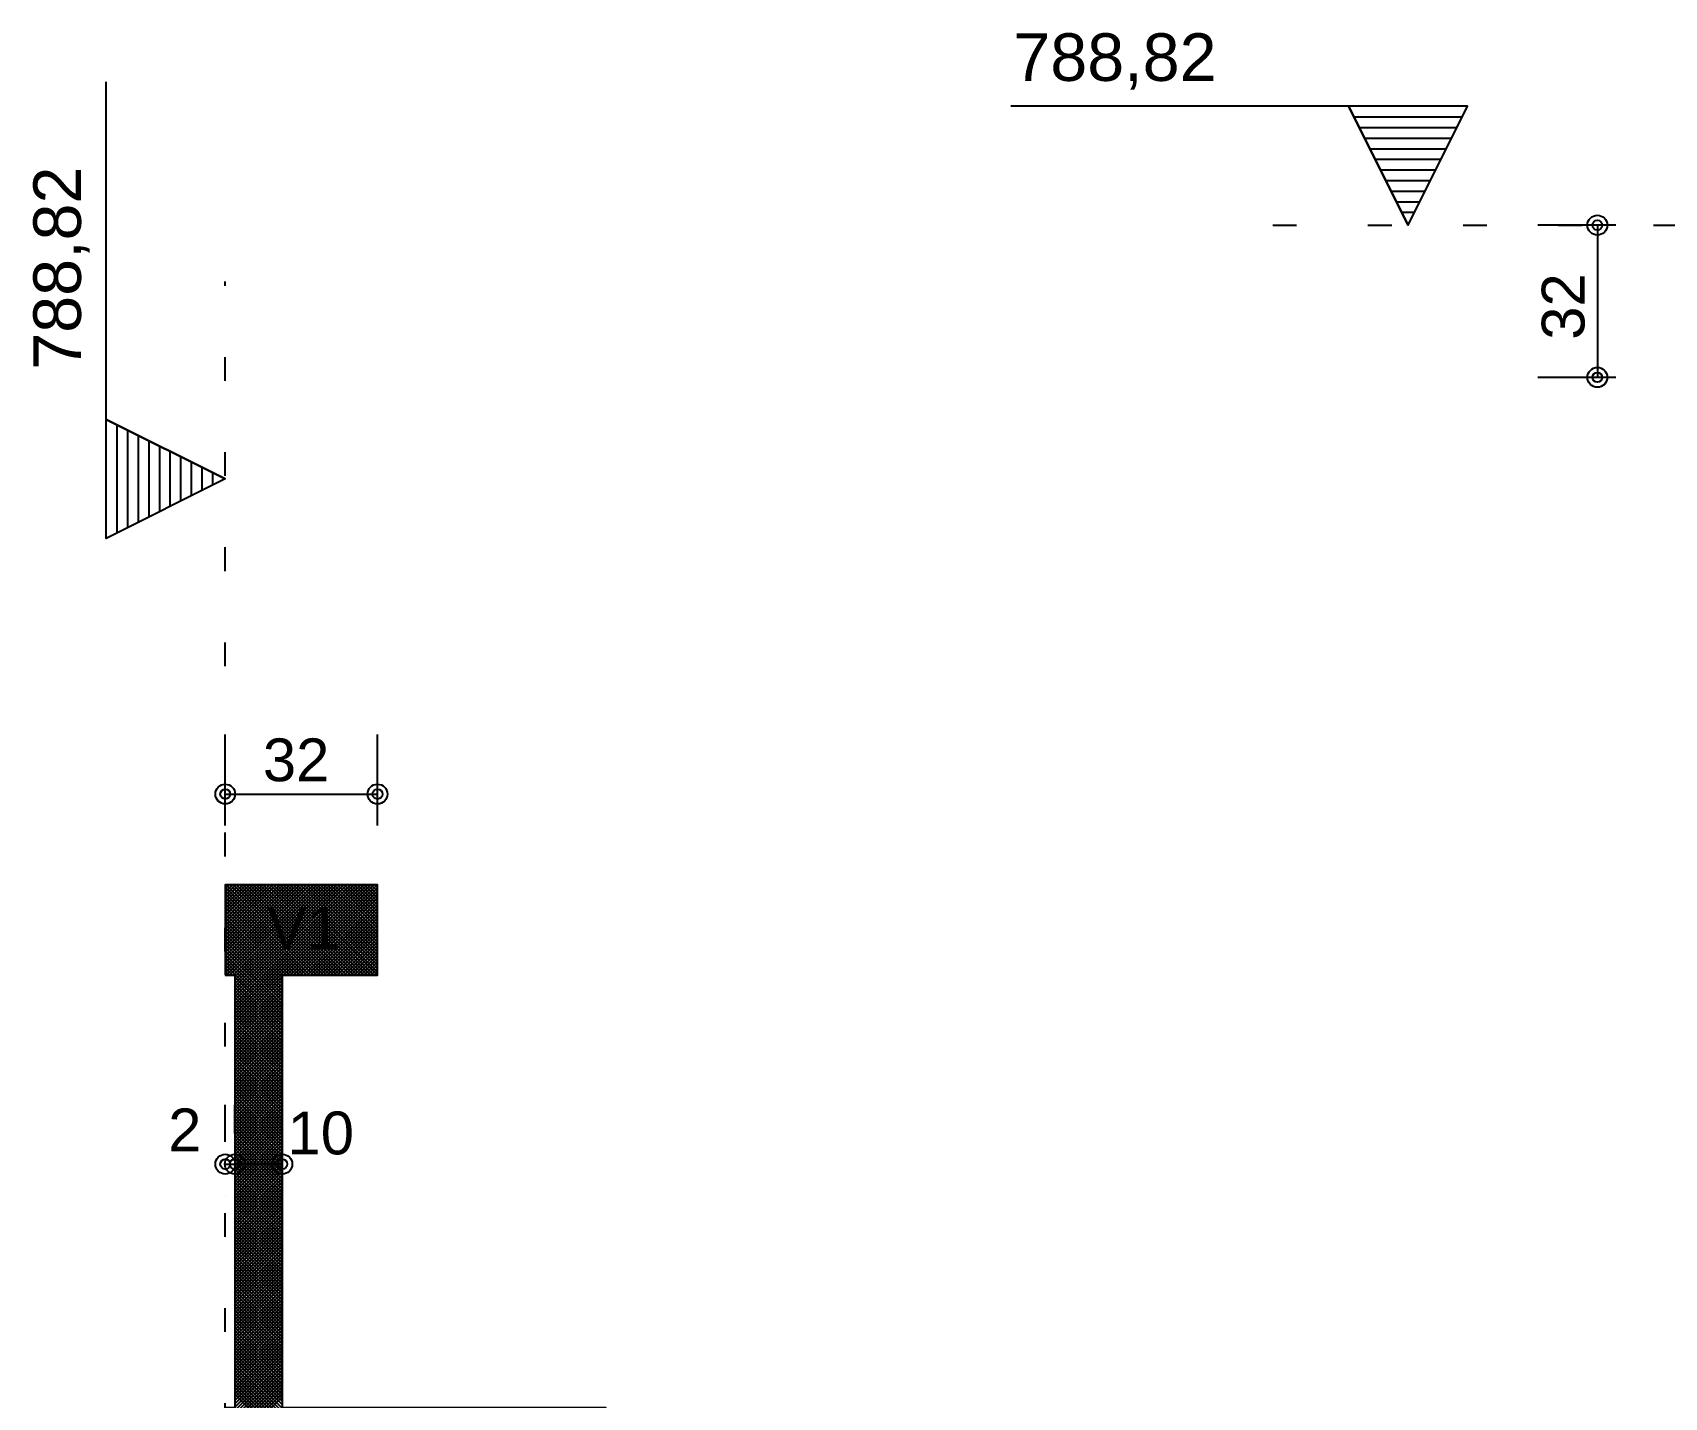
# Model space of a CAD drawing. Extents: x 0 to 119, y 0 to 84.
# Drawn here: x 13.18 to 20.04, y 64.79 to 70.52 of the extents above; entities that cross this region are included whole.
import ezdxf

# ---------------------------------------------------------------- set-up
doc = ezdxf.new("R2010")
doc.units = 0
doc.header["$MEASUREMENT"] = 0
doc.linetypes.add('ESTILO_TQS_0002', pattern=[0.4, 0.1, -0.3])
for name, color, linetype in [('1', 3, 'CONTINUOUS'), ('29', 9, 'CONTINUOUS'), ('3', 7, 'CONTINUOUS'), ('32', 250, 'CONTINUOUS'), ('6', 178, 'CONTINUOUS')]:
    doc.layers.add(name, color=color, linetype=linetype)
doc.styles.add('TQS_ARIAL', font='arial.ttf')

msp = doc.modelspace()

# ---------------------------------------------------------------- linework, layer by layer
at = {"layer": '1', "color": 3, "linetype": 'Continuous'}
for points in [[(18.712068, 70.214966), (18.962068, 69.714966), (19.212068, 70.214966), (18.712068, 70.214966)], [(13.490148, 68.897593), (13.990148, 68.647593), (13.490148, 68.397593), (13.490148, 68.897593)]]:
    msp.add_lwpolyline(points, dxfattribs=at)
at = {"layer": '29', "color": 9, "linetype": 'Continuous'}
for p, q in [((13.990148, 66.570608), (14.36038, 66.94084)), ((13.990148, 66.58475), (14.346238, 66.94084)), ((13.990148, 66.598892), (14.332095, 66.94084)), ((13.990148, 66.613034), (14.317953, 66.94084)), ((13.990148, 66.627177), (14.303811, 66.94084)), ((13.990148, 66.641319), (14.289669, 66.94084)), ((13.990148, 66.655461), (14.275527, 66.94084)), ((13.990148, 66.669603), (14.261385, 66.94084)), ((13.990148, 66.683745), (14.247243, 66.94084)), ((13.990148, 66.697887), (14.233101, 66.94084)), ((13.990148, 66.712029), (14.218958, 66.94084)), ((13.990148, 66.726172), (14.204816, 66.94084)), ((13.990148, 66.740314), (14.190674, 66.94084)), ((13.990148, 66.754456), (14.176532, 66.94084)), ((13.990148, 66.768598), (14.16239, 66.94084)), ((13.990148, 66.78274), (14.148248, 66.94084)), ((13.990148, 66.796882), (14.134106, 66.94084)), ((13.990148, 66.811024), (14.119963, 66.94084)), ((13.990148, 66.825167), (14.105821, 66.94084)), ((13.990148, 66.839309), (14.091679, 66.94084)), ((13.990148, 66.853451), (14.077537, 66.94084)), ((13.990148, 66.867593), (14.063395, 66.94084)), ((13.990148, 66.881735), (14.049253, 66.94084)), ((13.990148, 66.895877), (14.035111, 66.94084)), ((13.990148, 66.910019), (14.020968, 66.94084)), ((13.990148, 66.924161), (14.006826, 66.94084)), ((13.990148, 66.938304), (13.992684, 66.94084)), ((13.990148, 66.931152), (14.36046, 66.56084)), ((13.990148, 66.91701), (14.346318, 66.56084)), ((13.990148, 66.902868), (14.332176, 66.56084)), ((13.990148, 66.888726), (14.318034, 66.56084)), ((13.994522, 66.56084), (14.374522, 66.94084)), ((13.994602, 66.94084), (14.374602, 66.56084)), ((14.008664, 66.56084), (14.388664, 66.94084)), ((14.008744, 66.94084), (14.388744, 66.56084)), ((14.022806, 66.56084), (14.402806, 66.94084)), ((14.022886, 66.94084), (14.402886, 66.56084)), ((14.030148, 66.370192), (14.600796, 66.94084)), ((14.030148, 66.384334), (14.586654, 66.94084)), ((14.030148, 66.398476), (14.572512, 66.94084)), ((14.030148, 66.412618), (14.55837, 66.94084)), ((14.030148, 66.42676), (14.544228, 66.94084)), ((14.030148, 66.440902), (14.530085, 66.94084)), ((14.030148, 66.455045), (14.515943, 66.94084)), ((14.030148, 66.469187), (14.501801, 66.94084)), ((14.030148, 66.483329), (14.487659, 66.94084)), ((14.030148, 66.497471), (14.473517, 66.94084)), ((14.030148, 66.511613), (14.459375, 66.94084)), ((14.030148, 66.525755), (14.445233, 66.94084)), ((14.030148, 66.539897), (14.43109, 66.94084)), ((14.030148, 66.55404), (14.416948, 66.94084)), ((14.037029, 66.94084), (14.417029, 66.56084)), ((14.051171, 66.94084), (14.431171, 66.56084)), ((14.065313, 66.94084), (14.445313, 66.56084)), ((14.079455, 66.94084), (14.459455, 66.56084)), ((14.093597, 66.94084), (14.473597, 66.56084)), ((14.107739, 66.94084), (14.487739, 66.56084)), ((14.121881, 66.94084), (14.501881, 66.56084)), ((14.136024, 66.94084), (14.516024, 66.56084)), ((14.150166, 66.94084), (14.530166, 66.56084)), ((14.164308, 66.94084), (14.544308, 66.56084)), ((14.17845, 66.94084), (14.55845, 66.56084)), ((14.192592, 66.94084), (14.572592, 66.56084)), ((14.206734, 66.94084), (14.586734, 66.56084)), ((14.220876, 66.94084), (14.600876, 66.56084)), ((14.234938, 66.56084), (14.614938, 66.94084)), ((14.235018, 66.94084), (14.615018, 66.56084)), ((14.24908, 66.56084), (14.62908, 66.94084)), ((14.249161, 66.94084), (14.630148, 66.56084)), ((14.263222, 66.56084), (14.630148, 66.927765)), ((14.263303, 66.94084), (14.630148, 66.573995)), ((14.277365, 66.56084), (14.630148, 66.913623)), ((14.277445, 66.94084), (14.630148, 66.588137)), ((14.291507, 66.56084), (14.630148, 66.899481)), ((14.291587, 66.94084), (14.630148, 66.602279)), ((14.305649, 66.56084), (14.630148, 66.885339)), ((14.305729, 66.94084), (14.630148, 66.616421)), ((14.319871, 66.94084), (14.630148, 66.630563)), ((14.334013, 66.94084), (14.630148, 66.644706)), ((14.348156, 66.94084), (14.630148, 66.658848)), ((14.362298, 66.94084), (14.630148, 66.67299)), ((14.37644, 66.94084), (14.630148, 66.687132)), ((14.390582, 66.94084), (14.630148, 66.701274)), ((14.404724, 66.94084), (14.630148, 66.715416)), ((14.418866, 66.94084), (14.630148, 66.729558)), ((14.433008, 66.94084), (14.630148, 66.743701)), ((14.447151, 66.94084), (14.630148, 66.757843)), ((14.461293, 66.94084), (14.630148, 66.771985)), ((14.475435, 66.94084), (14.630148, 66.786127)), ((14.489577, 66.94084), (14.630148, 66.800269)), ((14.503719, 66.94084), (14.630148, 66.814411)), ((14.517861, 66.94084), (14.630148, 66.828553)), ((14.532003, 66.94084), (14.630148, 66.842695)), ((14.546145, 66.94084), (14.630148, 66.856838)), ((14.560288, 66.94084), (14.630148, 66.87098)), ((14.57443, 66.94084), (14.630148, 66.885122)), ((14.588572, 66.94084), (14.630148, 66.899264)), ((14.602714, 66.94084), (14.630148, 66.913406)), ((14.616856, 66.94084), (14.630148, 66.927548)), ((13.990148, 66.874584), (14.303891, 66.56084)), ((13.990148, 66.860442), (14.289749, 66.56084)), ((13.990148, 66.846299), (14.275607, 66.56084)), ((13.990148, 66.832157), (14.261465, 66.56084)), ((13.990148, 66.818015), (14.247323, 66.56084)), ((14.319791, 66.56084), (14.630148, 66.871197)), ((14.333933, 66.56084), (14.630148, 66.857055)), ((14.348075, 66.56084), (14.630148, 66.842913)), ((14.362217, 66.56084), (14.630148, 66.82877)), ((14.37636, 66.56084), (14.630148, 66.814628)), ((13.990148, 66.803873), (14.233181, 66.56084)), ((13.990148, 66.789731), (14.230148, 66.549731)), ((13.990148, 66.775589), (14.230148, 66.535589)), ((13.990148, 66.761447), (14.230148, 66.521447)), ((13.990148, 66.747304), (14.230148, 66.507304)), ((14.390502, 66.56084), (14.630148, 66.800486)), ((14.404644, 66.56084), (14.630148, 66.786344)), ((14.418786, 66.56084), (14.630148, 66.772202)), ((14.432928, 66.56084), (14.630148, 66.75806)), ((14.44707, 66.56084), (14.630148, 66.743918)), ((13.990148, 66.733162), (14.230148, 66.493162)), ((13.990148, 66.71902), (14.230148, 66.47902)), ((13.990148, 66.704878), (14.230148, 66.464878)), ((13.990148, 66.690736), (14.230148, 66.450736)), ((13.990148, 66.676594), (14.230148, 66.436594)), ((14.461212, 66.56084), (14.630148, 66.729775)), ((14.475354, 66.56084), (14.630148, 66.715633)), ((14.489497, 66.56084), (14.630148, 66.701491)), ((14.503639, 66.56084), (14.630148, 66.687349)), ((14.517781, 66.56084), (14.630148, 66.673207)), ((13.990148, 66.662452), (14.230148, 66.422452)), ((13.990148, 66.648309), (14.230148, 66.408309)), ((13.990148, 66.634167), (14.230148, 66.394167)), ((13.990148, 66.620025), (14.230148, 66.380025)), ((13.990148, 66.605883), (14.230148, 66.365883)), ((14.531923, 66.56084), (14.630148, 66.659065)), ((14.546065, 66.56084), (14.630148, 66.644923)), ((14.560207, 66.56084), (14.630148, 66.630781)), ((14.574349, 66.56084), (14.630148, 66.616638)), ((13.990148, 66.591741), (14.021049, 66.56084)), ((13.990148, 66.577599), (14.006907, 66.56084)), ((13.990148, 66.563457), (13.992765, 66.56084)), ((14.030148, 66.35605), (14.230148, 66.55605)), ((14.030148, 66.551741), (14.230148, 66.351741)), ((14.030148, 66.341908), (14.230148, 66.541908)), ((14.030148, 66.537599), (14.230148, 66.337599)), ((14.588492, 66.56084), (14.630148, 66.602496)), ((14.602634, 66.56084), (14.630148, 66.588354)), ((14.616776, 66.56084), (14.630148, 66.574212)), ((14.030148, 66.327765), (14.230148, 66.527765)), ((14.030148, 66.523457), (14.230148, 66.323457)), ((14.030148, 66.313623), (14.230148, 66.513623)), ((14.030148, 66.509315), (14.230148, 66.309315)), ((14.030148, 66.299481), (14.230148, 66.499481)), ((14.030148, 66.495172), (14.230148, 66.295172)), ((14.030148, 66.285339), (14.230148, 66.485339)), ((14.030148, 66.48103), (14.230148, 66.28103)), ((14.030148, 66.271197), (14.230148, 66.471197)), ((14.030148, 66.466888), (14.230148, 66.266888)), ((14.030148, 66.257055), (14.230148, 66.457055)), ((14.030148, 66.452746), (14.230148, 66.252746)), ((14.030148, 66.242913), (14.230148, 66.442913)), ((14.030148, 66.438604), (14.230148, 66.238604)), ((14.030148, 66.22877), (14.230148, 66.42877)), ((14.030148, 66.424462), (14.230148, 66.224462)), ((14.030148, 66.214628), (14.230148, 66.414628)), ((14.030148, 66.41032), (14.230148, 66.21032)), ((14.030148, 66.200486), (14.230148, 66.400486)), ((14.030148, 66.396177), (14.230148, 66.196177)), ((14.030148, 66.186344), (14.230148, 66.386344)), ((14.030148, 66.382035), (14.230148, 66.182035)), ((14.030148, 66.172202), (14.230148, 66.372202)), ((14.030148, 66.367893), (14.230148, 66.167893)), ((14.030148, 66.15806), (14.230148, 66.35806)), ((14.030148, 66.353751), (14.230148, 66.153751)), ((14.030148, 66.143918), (14.230148, 66.343918)), ((14.030148, 66.339609), (14.230148, 66.139609)), ((14.030148, 66.129775), (14.230148, 66.329775)), ((14.030148, 66.325467), (14.230148, 66.125467)), ((14.030148, 66.115633), (14.230148, 66.315633)), ((14.030148, 66.311325), (14.230148, 66.111325)), ((14.030148, 66.101491), (14.230148, 66.301491)), ((14.030148, 66.297183), (14.230148, 66.097183)), ((14.030148, 66.087349), (14.230148, 66.287349)), ((14.030148, 66.28304), (14.230148, 66.08304)), ((14.030148, 66.073207), (14.230148, 66.273207)), ((14.030148, 66.268898), (14.230148, 66.068898)), ((14.030148, 66.059065), (14.230148, 66.259065)), ((14.030148, 66.254756), (14.230148, 66.054756)), ((14.030148, 66.044923), (14.230148, 66.244923)), ((14.030148, 66.240614), (14.230148, 66.040614)), ((14.030148, 66.030781), (14.230148, 66.230781)), ((14.030148, 66.226472), (14.230148, 66.026472)), ((14.030148, 66.016638), (14.230148, 66.216638)), ((14.030148, 66.21233), (14.230148, 66.01233)), ((14.030148, 66.002496), (14.230148, 66.202496)), ((14.030148, 66.198188), (14.230148, 65.998188)), ((14.030148, 65.988354), (14.230148, 66.188354)), ((14.030148, 66.184045), (14.230148, 65.984045)), ((14.030148, 65.974212), (14.230148, 66.174212)), ((14.030148, 66.169903), (14.230148, 65.969903)), ((14.030148, 65.96007), (14.230148, 66.16007)), ((14.030148, 66.155761), (14.230148, 65.955761)), ((14.030148, 65.945928), (14.230148, 66.145928)), ((14.030148, 66.141619), (14.230148, 65.941619)), ((14.030148, 65.931786), (14.230148, 66.131786)), ((14.030148, 66.127477), (14.230148, 65.927477)), ((14.030148, 65.917643), (14.230148, 66.117643)), ((14.030148, 66.113335), (14.230148, 65.913335)), ((14.030148, 65.903501), (14.230148, 66.103501)), ((14.030148, 66.099193), (14.230148, 65.899193)), ((14.030148, 65.889359), (14.230148, 66.089359)), ((14.030148, 66.08505), (14.230148, 65.88505)), ((14.030148, 65.875217), (14.230148, 66.075217)), ((14.030148, 66.070908), (14.230148, 65.870908)), ((14.030148, 65.861075), (14.230148, 66.061075)), ((14.030148, 66.056766), (14.230148, 65.856766)), ((14.030148, 65.846933), (14.230148, 66.046933)), ((14.030148, 66.042624), (14.230148, 65.842624)), ((14.030148, 65.832791), (14.230148, 66.032791)), ((14.030148, 66.028482), (14.230148, 65.828482)), ((14.030148, 65.818648), (14.230148, 66.018648)), ((14.030148, 66.01434), (14.230148, 65.81434)), ((14.030148, 65.804506), (14.230148, 66.004506)), ((14.030148, 66.000198), (14.230148, 65.800198)), ((14.030148, 65.790364), (14.230148, 65.990364)), ((14.030148, 65.986056), (14.230148, 65.786056)), ((14.030148, 65.776222), (14.230148, 65.976222)), ((14.030148, 65.971913), (14.230148, 65.771913)), ((14.030148, 65.76208), (14.230148, 65.96208)), ((14.030148, 65.957771), (14.230148, 65.757771)), ((14.030148, 65.747938), (14.230148, 65.947938)), ((14.030148, 65.943629), (14.230148, 65.743629)), ((14.030148, 65.733796), (14.230148, 65.933796)), ((14.030148, 65.929487), (14.230148, 65.729487)), ((14.030148, 65.719654), (14.230148, 65.919654)), ((14.030148, 65.915345), (14.230148, 65.715345)), ((14.030148, 65.705511), (14.230148, 65.905511)), ((14.030148, 65.901203), (14.230148, 65.701203)), ((14.030148, 65.691369), (14.230148, 65.891369)), ((14.030148, 65.887061), (14.230148, 65.687061)), ((14.030148, 65.677227), (14.230148, 65.877227)), ((14.030148, 65.872918), (14.230148, 65.672918)), ((14.030148, 65.663085), (14.230148, 65.863085)), ((14.030148, 65.858776), (14.230148, 65.658776)), ((14.030148, 65.648943), (14.230148, 65.848943)), ((14.030148, 65.844634), (14.230148, 65.644634)), ((14.030148, 65.634801), (14.230148, 65.834801)), ((14.030148, 65.830492), (14.230148, 65.630492)), ((14.030148, 65.620659), (14.230148, 65.820659)), ((14.030148, 65.81635), (14.230148, 65.61635)), ((14.030148, 65.606516), (14.230148, 65.806516)), ((14.030148, 65.802208), (14.230148, 65.602208)), ((14.030148, 65.592374), (14.230148, 65.792374)), ((14.030148, 65.788066), (14.230148, 65.588066)), ((14.030148, 65.578232), (14.230148, 65.778232)), ((14.030148, 65.773923), (14.230148, 65.573923)), ((14.030148, 65.56409), (14.230148, 65.76409)), ((14.030148, 65.759781), (14.230148, 65.559781)), ((14.030148, 65.549948), (14.230148, 65.749948)), ((14.030148, 65.745639), (14.230148, 65.545639)), ((14.030148, 65.535806), (14.230148, 65.735806)), ((14.030148, 65.731497), (14.230148, 65.531497)), ((14.030148, 65.521664), (14.230148, 65.721664)), ((14.030148, 65.717355), (14.230148, 65.517355)), ((14.030148, 65.507522), (14.230148, 65.707522)), ((14.030148, 65.703213), (14.230148, 65.503213)), ((14.030148, 65.493379), (14.230148, 65.693379)), ((14.030148, 65.689071), (14.230148, 65.489071)), ((14.030148, 65.479237), (14.230148, 65.679237)), ((14.030148, 65.674929), (14.230148, 65.474929)), ((14.030148, 65.465095), (14.230148, 65.665095)), ((14.030148, 65.660786), (14.230148, 65.460786)), ((14.030148, 65.450953), (14.230148, 65.650953)), ((14.030148, 65.646644), (14.230148, 65.446644)), ((14.030148, 65.436811), (14.230148, 65.636811)), ((14.030148, 65.632502), (14.230148, 65.432502)), ((14.030148, 65.422669), (14.230148, 65.622669)), ((14.030148, 65.61836), (14.230148, 65.41836)), ((14.030148, 65.408527), (14.230148, 65.608527)), ((14.030148, 65.604218), (14.230148, 65.404218)), ((14.030148, 65.394384), (14.230148, 65.594384)), ((14.030148, 65.590076), (14.230148, 65.390076)), ((14.030148, 65.380242), (14.230148, 65.580242)), ((14.030148, 65.575934), (14.230148, 65.375934)), ((14.030148, 65.3661), (14.230148, 65.5661)), ((14.030148, 65.561791), (14.230148, 65.361791)), ((14.030148, 65.351958), (14.230148, 65.551958)), ((14.030148, 65.547649), (14.230148, 65.347649)), ((14.030148, 65.337816), (14.230148, 65.537816)), ((14.030148, 65.533507), (14.230148, 65.333507)), ((14.030148, 65.323674), (14.230148, 65.523674)), ((14.030148, 65.519365), (14.230148, 65.319365)), ((14.030148, 65.309532), (14.230148, 65.509532)), ((14.030148, 65.505223), (14.230148, 65.305223)), ((14.030148, 65.295389), (14.230148, 65.495389)), ((14.030148, 65.491081), (14.230148, 65.291081)), ((14.030148, 65.281247), (14.230148, 65.481247)), ((14.030148, 65.476939), (14.230148, 65.276939)), ((14.030148, 65.267105), (14.230148, 65.467105)), ((14.030148, 65.462797), (14.230148, 65.262797)), ((14.030148, 65.252963), (14.230148, 65.452963)), ((14.030148, 65.448654), (14.230148, 65.248654)), ((14.030148, 65.238821), (14.230148, 65.438821)), ((14.030148, 65.434512), (14.230148, 65.234512)), ((14.030148, 65.224679), (14.230148, 65.424679)), ((14.030148, 65.42037), (14.230148, 65.22037)), ((14.030148, 65.210537), (14.230148, 65.410537)), ((14.030148, 65.406228), (14.230148, 65.206228)), ((14.030148, 65.196395), (14.230148, 65.396395)), ((14.030148, 65.392086), (14.230148, 65.192086)), ((14.030148, 65.182252), (14.230148, 65.382252)), ((14.030148, 65.377944), (14.230148, 65.177944)), ((14.030148, 65.16811), (14.230148, 65.36811)), ((14.030148, 65.363802), (14.230148, 65.163802)), ((14.030148, 65.153968), (14.230148, 65.353968)), ((14.030148, 65.349659), (14.230148, 65.149659)), ((14.030148, 65.139826), (14.230148, 65.339826)), ((14.030148, 65.335517), (14.230148, 65.135517)), ((14.030148, 65.125684), (14.230148, 65.325684)), ((14.030148, 65.321375), (14.230148, 65.121375)), ((14.030148, 65.111542), (14.230148, 65.311542)), ((14.030148, 65.307233), (14.230148, 65.107233)), ((14.030148, 65.0974), (14.230148, 65.2974)), ((14.030148, 65.293091), (14.230148, 65.093091)), ((14.030148, 65.083257), (14.230148, 65.283257)), ((14.030148, 65.278949), (14.230148, 65.078949)), ((14.030148, 65.069115), (14.230148, 65.269115)), ((14.030148, 65.264807), (14.230148, 65.064807)), ((14.030148, 65.054973), (14.230148, 65.254973)), ((14.030148, 65.250664), (14.230148, 65.050664)), ((14.030148, 65.040831), (14.230148, 65.240831)), ((14.030148, 65.236522), (14.230148, 65.036522)), ((14.030148, 65.026689), (14.230148, 65.226689)), ((14.030148, 65.22238), (14.230148, 65.02238)), ((14.030148, 65.012547), (14.230148, 65.212547)), ((14.030148, 65.208238), (14.230148, 65.008238)), ((14.030148, 64.998405), (14.230148, 65.198405)), ((14.030148, 65.194096), (14.230148, 64.994096)), ((14.030148, 64.984262), (14.230148, 65.184262)), ((14.030148, 65.179954), (14.230148, 64.979954)), ((14.030148, 64.97012), (14.230148, 65.17012)), ((14.030148, 65.165812), (14.230148, 64.965812)), ((14.030148, 64.955978), (14.230148, 65.155978)), ((14.030148, 65.15167), (14.230148, 64.95167)), ((14.030148, 64.941836), (14.230148, 65.141836)), ((14.030148, 65.137527), (14.230148, 64.937527)), ((14.030148, 64.927694), (14.230148, 65.127694)), ((14.030148, 65.123385), (14.230148, 64.923385)), ((14.030148, 64.913552), (14.230148, 65.113552)), ((14.030148, 65.109243), (14.230148, 64.909243)), ((14.030148, 64.89941), (14.230148, 65.09941)), ((14.030148, 65.095101), (14.230148, 64.895101)), ((14.030148, 64.885268), (14.230148, 65.085268)), ((14.030148, 65.080959), (14.230148, 64.880959)), ((14.030148, 64.871125), (14.230148, 65.071125)), ((14.030148, 65.066817), (14.230148, 64.866817)), ((14.030148, 64.856983), (14.230148, 65.056983)), ((14.030148, 65.052675), (14.230148, 64.852675)), ((14.030148, 64.842841), (14.230148, 65.042841)), ((14.030148, 65.038532), (14.230148, 64.838532)), ((14.030148, 64.828699), (14.230148, 65.028699)), ((14.030148, 65.02439), (14.230148, 64.82439)), ((14.030148, 64.814557), (14.230148, 65.014557)), ((14.030148, 65.010248), (14.230148, 64.810248)), ((14.030148, 64.800415), (14.230148, 65.000415)), ((14.030148, 64.996106), (14.230148, 64.796106)), ((14.030148, 64.786273), (14.230148, 64.986273)), ((14.030148, 64.981964), (14.230148, 64.781964)), ((14.030148, 64.77213), (14.230148, 64.97213)), ((14.030148, 64.967822), (14.230148, 64.767822)), ((14.030148, 64.757988), (14.230148, 64.957988)), ((13.990148, 64.689704), (14.230148, 64.929704)), ((13.990148, 64.675562), (14.230148, 64.915562)), ((13.990148, 64.66142), (14.230148, 64.90142)), ((14.030148, 64.95368), (14.230148, 64.75368)), ((14.030148, 64.743846), (14.230148, 64.943846)), ((14.030148, 64.939537), (14.708845, 64.26084)), ((14.030148, 64.925395), (14.694703, 64.26084)), ((14.030148, 64.911253), (14.680561, 64.26084)), ((14.030148, 64.897111), (14.666419, 64.26084)), ((13.990148, 64.647278), (14.230148, 64.887278)), ((13.990148, 64.633136), (14.230148, 64.873136)), ((13.990148, 64.618993), (14.230148, 64.858993)), ((13.990148, 64.604851), (14.230148, 64.844851)), ((13.990148, 64.590709), (14.230148, 64.830709)), ((14.030148, 64.882969), (14.652277, 64.26084)), ((14.030148, 64.868827), (14.638135, 64.26084)), ((14.030148, 64.854685), (14.623993, 64.26084)), ((14.030148, 64.840543), (14.60985, 64.26084)), ((14.030148, 64.8264), (14.595708, 64.26084)), ((13.990148, 64.576567), (14.230148, 64.816567)), ((13.990148, 64.562425), (14.230148, 64.802425)), ((13.990148, 64.548283), (14.230148, 64.788283)), ((14.030148, 64.812258), (14.581566, 64.26084)), ((14.030148, 64.798116), (14.567424, 64.26084))]:
    msp.add_line(p, q, dxfattribs=at)
msp.add_lwpolyline([(13.990148, 66.56084), (14.030148, 66.56084), (14.030148, 64.74084), (13.990148, 64.74084), (13.990148, 55.16084), (13.990148, 54.56084), (16.090148, 54.56084), (16.090148, 54.94084), (14.230148, 54.94084), (14.230148, 64.26084), (15.590148, 64.26084), (15.590148, 64.74084), (14.230148, 64.74084), (14.230148, 66.56084), (14.630148, 66.56084), (14.630148, 66.94084), (13.990148, 66.94084), (13.990148, 66.56084)], dxfattribs=at)
at = {"layer": '3', "color": 7, "linetype": 'Continuous'}
for p, q in [((13.490148, 68.397593), (13.490148, 70.317592)), ((19.212068, 70.214966), (17.292069, 70.214966)), ((18.962068, 69.714966), (18.712068, 70.214966)), ((18.734364, 70.170374), (19.189773, 70.170374)), ((18.962068, 69.714966), (19.212068, 70.214966)), ((18.75666, 70.125783), (19.167477, 70.125783)), ((18.778956, 70.081191), (19.145182, 70.081191)), ((18.801251, 70.0366), (19.122887, 70.0366)), ((18.823547, 69.992009), (19.100591, 69.992008)), ((18.845843, 69.947417), (19.078296, 69.947417)), ((18.868139, 69.902825), (19.056, 69.902826)), ((18.890435, 69.858233), (19.033704, 69.858234)), ((18.912731, 69.813642), (19.011408, 69.813642)), ((18.935026, 69.769051), (18.989111, 69.769051)), ((13.990148, 68.647593), (13.490148, 68.897593)), ((13.53474, 68.875297), (13.53474, 68.419888)), ((13.579331, 68.853001), (13.579331, 68.442184)), ((13.623923, 68.830705), (13.623923, 68.464479)), ((13.668514, 68.80841), (13.668514, 68.486775)), ((13.713105, 68.786114), (13.713106, 68.509071)), ((13.757697, 68.763818), (13.757697, 68.531366)), ((13.802289, 68.741523), (13.802288, 68.553662)), ((13.846881, 68.719227), (13.84688, 68.575958)), ((13.891472, 68.696931), (13.891472, 68.598253)), ((13.936063, 68.674636), (13.936063, 68.62055)), ((13.990148, 68.647593), (13.490148, 68.397593))]:
    msp.add_line(p, q, dxfattribs=at)
at = {"layer": '3', "color": 7, "linetype": 'ESTILO_TQS_0002'}
for p, q in [((18.393794, 69.714966), (54.105818, 69.714966)), ((13.990148, 30.260222), (13.990148, 69.478391))]:
    msp.add_line(p, q, dxfattribs=at)
at = {"layer": '32', "color": 250, "linetype": 'Continuous'}
for p, q in [((19.83559, 69.714966), (19.507967, 69.714966)), ((19.757967, 69.714966), (19.757967, 69.074966)), ((19.83559, 69.074966), (19.507967, 69.074966)), ((13.990148, 67.19084), (13.990148, 67.572335)), ((14.630148, 67.19084), (14.630148, 67.572335)), ((13.990148, 67.322335), (14.630148, 67.322335)), ((13.990148, 66.94084), (13.990148, 66.94084)), ((14.630148, 66.94084), (14.630148, 66.94084)), ((13.990148, 65.885996), (13.990148, 66.016009)), ((14.030148, 65.894901), (14.030148, 66.016009)), ((14.030148, 65.894901), (14.030148, 66.016009)), ((14.230148, 65.996418), (14.230148, 66.016009)), ((13.990148, 65.766009), (14.030148, 65.766009)), ((14.030148, 65.766009), (14.230148, 65.766009)), ((14.230148, 65.746418), (14.230148, 65.746418)), ((14.030148, 65.644901), (14.030148, 65.644901)), ((14.030148, 65.644901), (14.030148, 65.644901)), ((13.990148, 65.635996), (13.990148, 65.635996))]:
    msp.add_line(p, q, dxfattribs=at)
for centre, radius in [((19.757967, 69.714966), 0.041625), ((19.757967, 69.714966), 0.02075), ((19.757967, 69.074966), 0.041625), ((19.757967, 69.074966), 0.02075), ((13.990148, 67.322335), 0.041625), ((14.630148, 67.322335), 0.041625), ((13.990148, 67.322335), 0.02075), ((14.630148, 67.322335), 0.02075), ((13.990148, 65.766009), 0.041625), ((13.990148, 65.766009), 0.02075), ((14.030148, 65.766009), 0.041625), ((14.030148, 65.766009), 0.041625), ((14.030148, 65.766009), 0.02075), ((14.030148, 65.766009), 0.02075), ((14.230148, 65.766009), 0.041625), ((14.230148, 65.766009), 0.02075)]:
    msp.add_circle(centre, radius, dxfattribs=at)
at = {"layer": '6', "color": 178, "linetype": 'Continuous'}
for p, q in [((14.630148, 66.94084), (13.990148, 66.94084)), ((13.990148, 66.94084), (13.990148, 66.56084)), ((14.630148, 66.56084), (14.630148, 66.94084)), ((13.990148, 66.56084), (14.030148, 66.56084)), ((14.030148, 66.56084), (14.030148, 64.74084)), ((14.230148, 64.74084), (14.230148, 66.56084)), ((14.230148, 66.56084), (14.630148, 66.56084))]:
    msp.add_line(p, q, dxfattribs=at)

# ---------------------------------------------------------------- texts
at = {"layer": '3', "color": 7, "linetype": 'Continuous', "style": 'TQS_ARIAL'}
msp.add_text('788,82', height=0.2, dxfattribs=at).set_placement((17.302801, 70.321713))
msp.add_text('788,82', height=0.2, rotation=90, dxfattribs=at).set_placement((13.383401, 69.10686))
at = {"layer": '32', "color": 250, "linetype": 'Continuous', "style": 'TQS_ARIAL'}
msp.add_text('32', height=0.18, rotation=90, dxfattribs=at).set_placement((19.703967, 69.232966))
for s, p in [('32', (14.148148, 67.376335)), ('V1', (14.165607, 66.669323)), ('2', (13.750148, 65.820009)), ('10', (14.25171, 65.807183))]:
    msp.add_text(s, height=0.18, dxfattribs=at).set_placement(p)

doc.saveas('drawing.dxf')
